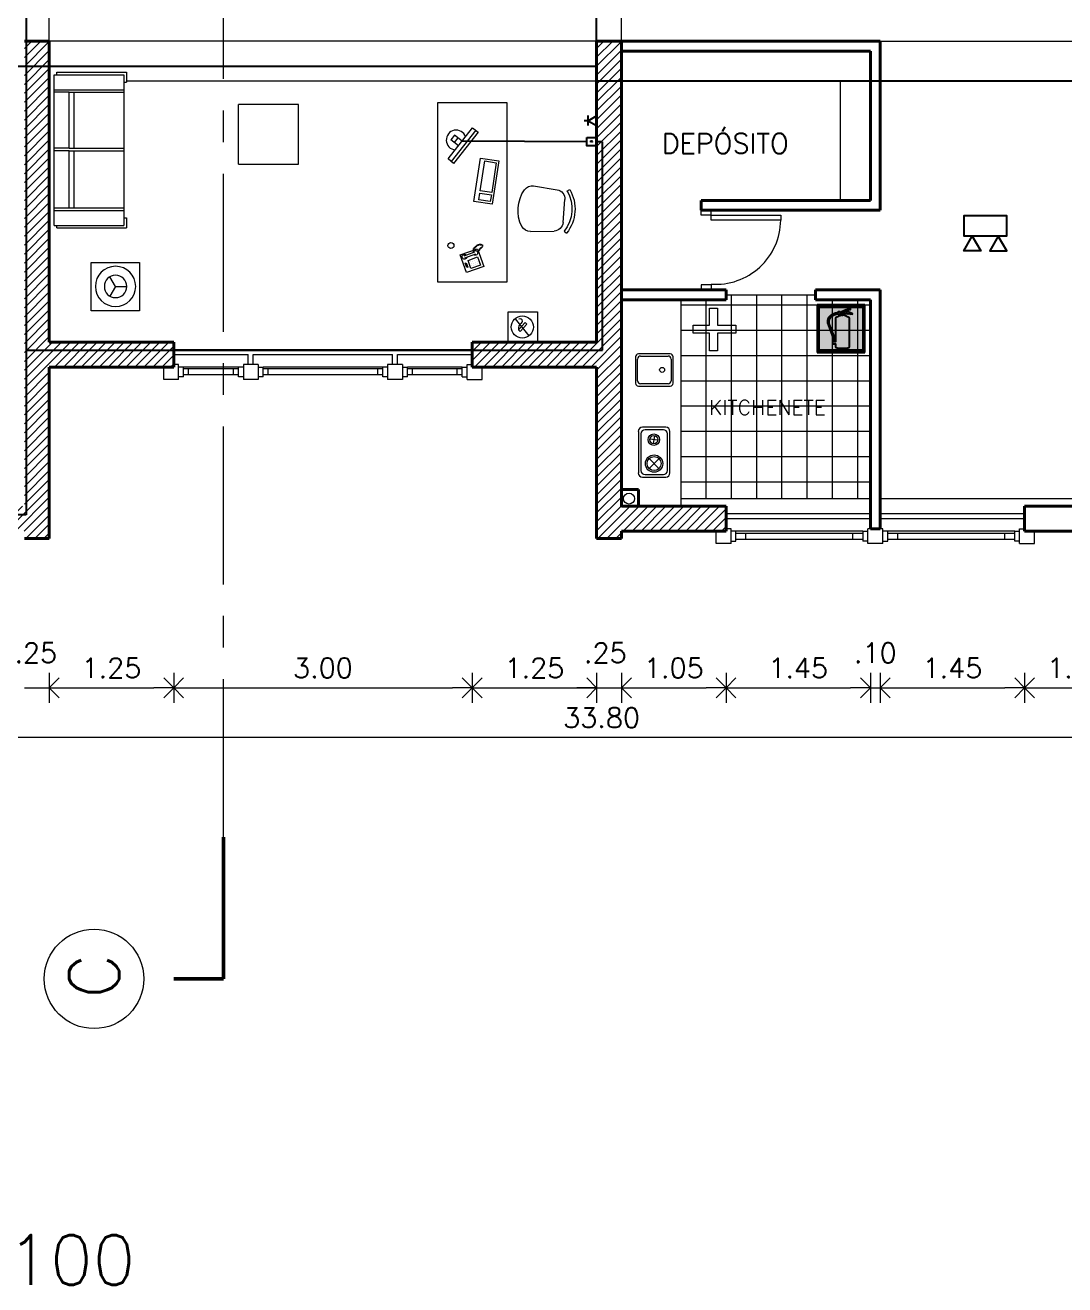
# Model space of a CAD drawing. Extents: x 1009 to 1343, y -172900 to 201.
# Drawn here: x 1215.04 to 1225.48, y 117.64 to 130.3 of the extents above; entities that cross this region are included whole.
import ezdxf

# ---------------------------------------------------------------- set-up
doc = ezdxf.new("R2010")
doc.units = 0
doc.header["$LTSCALE"] = 0.5
doc.linetypes.add('CENTER', pattern=[50.8, 31.75, -6.35, 6.35, -6.35])
doc.layers.get('0').update_dxf_attribs({"linetype": 'CONTINUOUS'})
doc.layers.get('Defpoints').update_dxf_attribs({"linetype": 'CONTINUOUS'})
for name, color, linetype, lineweight in [('Acotaciones', 9, 'CONTINUOUS', 9), ('Carpintería', 55, 'CONTINUOUS', 20), ('Detalles .05', 243, 'CONTINUOUS', 5), ('Detalles 01', 8, 'CONTINUOUS', 9), ('Equipamiento fijo', 31, 'CONTINUOUS', 13), ('Equipamiento movil', 33, 'CONTINUOUS', 9), ('EQUIPO DE EMERGENCIA', 200, 'CONTINUOUS', 30), ('Muros corte', 7, 'CONTINUOUS', 40), ('Punta 015', 64, 'CONTINUOUS', 13), ('Punta 02', 11, 'CONTINUOUS', 20), ('Punta 05', 52, 'CONTINUOUS', 50), ('Sist. contra incendio', 1, 'CONTINUOUS', 18), ('Tratamiento pisos', 251, 'CONTINUOUS', 9)]:
    doc.layers.add(name, color=color, linetype=linetype, lineweight=lineweight)
for name, color, linetype in [('Cableado', 100, 'CONTINUOUS'), ('Electricidad', 50, 'CONTINUOUS'), ('GCI-LUZ DE EMERG.LUZ ESTROBOSCOPICA', 12, 'CONTINUOUS'), ('MARCO_FONDO_NEGRO', 7, 'CONTINUOUS'), ('SEÑAL_FONDO_FIGURAS', 254, 'CONTINUOUS'), ('SEÑAL_FONDO_ROJO', 242, 'CONTINUOUS')]:
    doc.layers.add(name, color=color, linetype=linetype)
doc.styles.add('Texto 1.5 mm', font='simplex.shx', dxfattribs={"height": 0.15})
doc.styles.add('Texto 2 mm', font='simplex.shx', dxfattribs={"height": 0.2})
doc.styles.add('Texto 5 mm', font='simplex.shx', dxfattribs={"height": 0.5})
doc.dimstyles.new('Primera línea', dxfattribs={"dimscale": 0, "dimtxt": 0.2, "dimasz": 0.2, "dimexe": 0.15, "dimexo": 0, "dimgap": 0.1, "dimtad": 1, "dimzin": 4, "dimdsep": 46, "dimtxsty": 'Texto 2 mm', "dimblk": 'OPEN90', "dimcen": 2.5, "dimclrd": 256, "dimclre": 256, "dimclrt": 256, "dimadec": 0, "dimazin": 0, "dimtfac": 1, "dimtmove": 2, "dimatfit": 3, "dimldrblk": 'OPEN90', "dimfxl": 1, "dimtolj": 1, "dimtzin": 0, "dimlwd": -1, "dimlwe": -1, "dimarcsym": 0})
doc.dimstyles.new('Segunda línea', dxfattribs={"dimscale": 0, "dimtxt": 0.2, "dimasz": 0.2, "dimexe": 0.15, "dimexo": 0.5, "dimgap": 0.1, "dimtad": 1, "dimzin": 4, "dimdsep": 46, "dimtxsty": 'Texto 2 mm', "dimblk": 'OPEN90', "dimcen": 2.5, "dimclrd": 256, "dimclre": 256, "dimclrt": 256, "dimadec": 0, "dimazin": 0, "dimtfac": 1, "dimtmove": 2, "dimatfit": 3, "dimldrblk": 'OPEN90', "dimfxl": 1, "dimtolj": 1, "dimtzin": 0, "dimlwd": -1, "dimlwe": -1, "dimarcsym": 0})
pattern_1 = [(45, (50.08303, 12.939285), (-0.0449012806, 0.0449012806), [])]

# ---------------------------------------------------------------- blocks, each defined once
blk = doc.blocks.new('Velador planta')
for q in [(-4.33, 2.5), (4.33, 2.5), (0, -5)]:
    blk.add_line((0, 0), q)
for radius in [9, 5]:
    blk.add_circle((0, 0), radius)
blk = doc.blocks.new('TELEFONO')
at = {"layer": 'Detalles .05'}
for p, q in [((0.139, 0.134), (-0.098, 0.134)), ((-0.098, 0.134), (-0.098, -0.099)), ((-0.071, 0.089), (-0.071, -0.055)), ((-0.043, 0.089), (-0.043, -0.055)), ((0.108, 0.063), (0, 0.063)), ((0, 0.063), (0, -0.063)), ((0.081, 0.108), (0.023, 0.108)), ((0.023, 0.108), (0.023, 0.094)), ((0.023, 0.094), (0.081, 0.094)), ((0.027, 0.041), (0.027, 0.041)), ((0.027, 0.014), (0.027, 0.014)), ((0.054, 0.041), (0.054, 0.041)), ((0.054, 0.014), (0.054, 0.014)), ((0.081, 0.094), (0.081, 0.108)), ((0.081, 0.041), (0.081, 0.041)), ((0.081, 0.014), (0.081, 0.014)), ((0.108, -0.063), (0.108, 0.063)), ((0.139, -0.099), (0.139, 0.134)), ((-0.129, -0.104), (-0.147, -0.11)), ((-0.129, -0.116), (-0.147, -0.121)), ((-0.129, -0.127), (-0.147, -0.133)), ((-0.129, -0.139), (-0.147, -0.145)), ((-0.124, -0.093), (-0.141, -0.098)), ((-0.124, -0.15), (-0.141, -0.156)), ((-0.118, -0.081), (-0.135, -0.087)), ((-0.112, -0.07), (-0.129, -0.075)), ((-0.106, -0.058), (-0.124, -0.064)), ((-0.101, -0.047), (-0.118, -0.052)), ((-0.089, -0.156), (-0.106, -0.162)), ((-0.083, -0.145), (-0.101, -0.15)), ((-0.098, -0.099), (0.139, -0.099)), ((-0.078, -0.133), (-0.095, -0.139)), ((-0.072, -0.121), (-0.089, -0.127)), ((-0.067, -0.083), (-0.078, -0.116)), ((0, -0.063), (0.108, -0.063)), ((0.027, -0.013), (0.027, -0.013)), ((0.027, -0.04), (0.027, -0.04)), ((0.054, -0.013), (0.054, -0.013)), ((0.054, -0.04), (0.054, -0.04)), ((0.081, -0.013), (0.081, -0.013)), ((0.081, -0.04), (0.081, -0.04)), ((-0.118, -0.162), (-0.135, -0.168)), ((-0.104, -0.17), (-0.122, -0.176))]:
    blk.add_line(p, q, dxfattribs=at)
for centre, start, end in [((-0.057, 0.089), 298.4915, 241.5085), ((-0.057, -0.055), 118.4915, 61.5085)]:
    blk.add_arc(centre, 0.0302, start, end, dxfattribs=at)
blk = doc.blocks.new('RECTANG')
for p, q in [((1, 1), (0, 1)), ((0, 1), (0, 0)), ((1, 0), (1, 1)), ((0, 0), (1, 0))]:
    blk.add_line(p, q)
blk = doc.blocks.new('KEYBOARD', base_point=(60, 294))
for p, xscale, yscale, zscale in [((60, 294), 19, 8, 19), ((61, 295), 13, 5, 13), ((75, 295), 3, 5, 3)]:
    blk.add_blockref('RECTANG', p, dxfattribs=dict(xscale=xscale, yscale=yscale, zscale=zscale))
blk = doc.blocks.new('silla compu')
for p, q in [((-0.198, 0.131), (-0.215, -0.107)), ((0.255, 0.058), (0.197, -0.173)), ((-0.225, -0.207), (-0.247, -0.23)), ((0.092, -0.242), (-0.137, -0.206)), ((0.175, -0.271), (0.188, -0.3))]:
    blk.add_line(p, q)
for centre, radius, start, end in [((-0.105, 0.124), 0.0936, 112.4967, 175.8734), ((-0.005, -0.116), 0.354, 49.3107, 112.4967), ((0.175, 0.085), 0.0838, 341.6928, 53.5518), ((-0.122, -0.113), 0.0936, 175.8734, 260.9037), ((0.022, 0.055), 0.392, 226.6455, 295.1618), ((0.022, 0.055), 0.361, 226.6972, 295.1102), ((0.098, -0.138), 0.105, 266.1879, 340.6498)]:
    blk.add_arc(centre, radius, start, end)
blk = doc.blocks.new('_Open90')
at = {"color": 0, "linetype": 'ByBlock', "lineweight": -2}
for p, q in [((0, 0), (-1, 0)), ((-0.5, 0.5), (0, 0)), ((0, 0), (-0.5, -0.5))]:
    blk.add_line(p, q, dxfattribs=at)
blk = doc.blocks.new('*D283')
at = {"layer": 'Acotaciones', "transparency": 16777216}
for p, q in [((1215.279, 123.794), (1215.279, 123.494)), ((1216.529, 123.794), (1216.529, 123.494)), ((1215.479, 123.644), (1216.329, 123.644))]:
    blk.add_line(p, q, dxfattribs=at)
at = {"layer": 'Defpoints', "color": 0, "transparency": 16777216}
for p in [(1215.279, 123.794), (1216.529, 123.794), (1216.529, 123.644)]:
    blk.add_point(p, dxfattribs=at)
at = {"layer": 'Acotaciones', "transparency": 16777216, "xscale": 0.2, "yscale": 0.2, "zscale": 0.2, "rotation": 180}
blk.add_blockref('_Open90', (1215.279, 123.644), dxfattribs=at)
at = {"layer": 'Acotaciones', "transparency": 16777216, "xscale": 0.2, "yscale": 0.2, "zscale": 0.2}
blk.add_blockref('_Open90', (1216.529, 123.644), dxfattribs=at)
at = {"layer": 'Acotaciones', "transparency": 16777216, "insert": (1215.904, 123.844), "char_height": 0.2, "attachment_point": 5, "style": 'Texto 2 mm'}
blk.add_mtext('\\A1;1.25', dxfattribs=at)
blk = doc.blocks.new('*D284')
at = {"layer": 'Acotaciones', "transparency": 16777216}
for p, q in [((1216.529, 123.794), (1216.529, 123.494)), ((1219.529, 123.794), (1219.529, 123.494)), ((1216.729, 123.644), (1219.329, 123.644))]:
    blk.add_line(p, q, dxfattribs=at)
at = {"layer": 'Defpoints', "color": 0, "transparency": 16777216}
for p in [(1216.529, 123.794), (1219.529, 123.794), (1219.529, 123.644)]:
    blk.add_point(p, dxfattribs=at)
at = {"layer": 'Acotaciones', "transparency": 16777216, "xscale": 0.2, "yscale": 0.2, "zscale": 0.2, "rotation": 180}
blk.add_blockref('_Open90', (1216.529, 123.644), dxfattribs=at)
at = {"layer": 'Acotaciones', "transparency": 16777216, "xscale": 0.2, "yscale": 0.2, "zscale": 0.2}
blk.add_blockref('_Open90', (1219.529, 123.644), dxfattribs=at)
at = {"layer": 'Acotaciones', "transparency": 16777216, "insert": (1218.029, 123.844), "char_height": 0.2, "attachment_point": 5, "style": 'Texto 2 mm'}
blk.add_mtext('\\A1;3.00', dxfattribs=at)
blk = doc.blocks.new('*D285')
at = {"layer": 'Acotaciones', "transparency": 16777216}
for p, q in [((1219.529, 123.794), (1219.529, 123.494)), ((1220.779, 123.794), (1220.779, 123.494)), ((1219.729, 123.644), (1220.579, 123.644))]:
    blk.add_line(p, q, dxfattribs=at)
at = {"layer": 'Defpoints', "color": 0, "transparency": 16777216}
for p in [(1219.529, 123.794), (1220.779, 123.794), (1220.779, 123.644)]:
    blk.add_point(p, dxfattribs=at)
at = {"layer": 'Acotaciones', "transparency": 16777216, "xscale": 0.2, "yscale": 0.2, "zscale": 0.2, "rotation": 180}
blk.add_blockref('_Open90', (1219.529, 123.644), dxfattribs=at)
at = {"layer": 'Acotaciones', "transparency": 16777216, "xscale": 0.2, "yscale": 0.2, "zscale": 0.2}
blk.add_blockref('_Open90', (1220.779, 123.644), dxfattribs=at)
at = {"layer": 'Acotaciones', "transparency": 16777216, "insert": (1220.154, 123.844), "char_height": 0.2, "attachment_point": 5, "style": 'Texto 2 mm'}
blk.add_mtext('\\A1;1.25', dxfattribs=at)
blk = doc.blocks.new('*D286')
at = {"layer": 'Acotaciones', "transparency": 16777216}
for p, q in [((1221.029, 123.794), (1221.029, 123.494)), ((1222.079, 123.794), (1222.079, 123.494)), ((1221.229, 123.644), (1221.879, 123.644))]:
    blk.add_line(p, q, dxfattribs=at)
at = {"layer": 'Defpoints', "color": 0, "transparency": 16777216}
for p in [(1221.029, 123.794), (1222.079, 123.794), (1222.079, 123.644)]:
    blk.add_point(p, dxfattribs=at)
at = {"layer": 'Acotaciones', "transparency": 16777216, "xscale": 0.2, "yscale": 0.2, "zscale": 0.2, "rotation": 180}
blk.add_blockref('_Open90', (1221.029, 123.644), dxfattribs=at)
at = {"layer": 'Acotaciones', "transparency": 16777216, "xscale": 0.2, "yscale": 0.2, "zscale": 0.2}
blk.add_blockref('_Open90', (1222.079, 123.644), dxfattribs=at)
at = {"layer": 'Acotaciones', "transparency": 16777216, "insert": (1221.554, 123.844), "char_height": 0.2, "attachment_point": 5, "style": 'Texto 2 mm'}
blk.add_mtext('\\A1;1.05', dxfattribs=at)
blk = doc.blocks.new('*D287')
at = {"layer": 'Acotaciones', "transparency": 16777216}
for p, q in [((1222.079, 123.794), (1222.079, 123.494)), ((1223.529, 123.794), (1223.529, 123.494)), ((1222.279, 123.644), (1223.329, 123.644))]:
    blk.add_line(p, q, dxfattribs=at)
at = {"layer": 'Defpoints', "color": 0, "transparency": 16777216}
for p in [(1222.079, 123.794), (1223.529, 123.794), (1223.529, 123.644)]:
    blk.add_point(p, dxfattribs=at)
at = {"layer": 'Acotaciones', "transparency": 16777216, "xscale": 0.2, "yscale": 0.2, "zscale": 0.2, "rotation": 180}
blk.add_blockref('_Open90', (1222.079, 123.644), dxfattribs=at)
at = {"layer": 'Acotaciones', "transparency": 16777216, "xscale": 0.2, "yscale": 0.2, "zscale": 0.2}
blk.add_blockref('_Open90', (1223.529, 123.644), dxfattribs=at)
at = {"layer": 'Acotaciones', "transparency": 16777216, "insert": (1222.804, 123.844), "char_height": 0.2, "attachment_point": 5, "style": 'Texto 2 mm'}
blk.add_mtext('\\A1;1.45', dxfattribs=at)
blk = doc.blocks.new('*D288')
at = {"layer": 'Acotaciones', "transparency": 16777216}
for p, q in [((1223.629, 123.794), (1223.629, 123.494)), ((1225.079, 123.794), (1225.079, 123.494)), ((1223.829, 123.644), (1224.879, 123.644))]:
    blk.add_line(p, q, dxfattribs=at)
at = {"layer": 'Defpoints', "color": 0, "transparency": 16777216}
for p in [(1223.629, 123.794), (1225.079, 123.794), (1225.079, 123.644)]:
    blk.add_point(p, dxfattribs=at)
at = {"layer": 'Acotaciones', "transparency": 16777216, "xscale": 0.2, "yscale": 0.2, "zscale": 0.2, "rotation": 180}
blk.add_blockref('_Open90', (1223.629, 123.644), dxfattribs=at)
at = {"layer": 'Acotaciones', "transparency": 16777216, "xscale": 0.2, "yscale": 0.2, "zscale": 0.2}
blk.add_blockref('_Open90', (1225.079, 123.644), dxfattribs=at)
at = {"layer": 'Acotaciones', "transparency": 16777216, "insert": (1224.354, 123.844), "char_height": 0.2, "attachment_point": 5, "style": 'Texto 2 mm'}
blk.add_mtext('\\A1;1.45', dxfattribs=at)
blk = doc.blocks.new('*D289')
at = {"layer": 'Acotaciones', "transparency": 16777216}
for p, q in [((1225.079, 123.794), (1225.079, 123.494)), ((1226.129, 123.794), (1226.129, 123.494)), ((1225.279, 123.644), (1225.929, 123.644))]:
    blk.add_line(p, q, dxfattribs=at)
at = {"layer": 'Defpoints', "color": 0, "transparency": 16777216}
for p in [(1225.079, 123.794), (1226.129, 123.794), (1226.129, 123.644)]:
    blk.add_point(p, dxfattribs=at)
at = {"layer": 'Acotaciones', "transparency": 16777216, "xscale": 0.2, "yscale": 0.2, "zscale": 0.2, "rotation": 180}
blk.add_blockref('_Open90', (1225.079, 123.644), dxfattribs=at)
at = {"layer": 'Acotaciones', "transparency": 16777216, "xscale": 0.2, "yscale": 0.2, "zscale": 0.2}
blk.add_blockref('_Open90', (1226.129, 123.644), dxfattribs=at)
at = {"layer": 'Acotaciones', "transparency": 16777216, "insert": (1225.604, 123.844), "char_height": 0.2, "attachment_point": 5, "style": 'Texto 2 mm'}
blk.add_mtext('\\A1;1.05', dxfattribs=at)
blk = doc.blocks.new('*D296')
at = {"layer": 'Acotaciones', "transparency": 16777216}
for p, q in [((1203.929, 123.294), (1203.929, 122.994)), ((1237.729, 123.294), (1237.729, 122.994)), ((1237.529, 123.144), (1204.129, 123.144))]:
    blk.add_line(p, q, dxfattribs=at)
at = {"layer": 'Defpoints', "color": 0, "transparency": 16777216}
for p in [(1203.929, 123.794), (1237.729, 123.794), (1203.929, 123.144)]:
    blk.add_point(p, dxfattribs=at)
at = {"layer": 'Acotaciones', "transparency": 16777216, "xscale": 0.2, "yscale": 0.2, "zscale": 0.2, "rotation": 180}
blk.add_blockref('_Open90', (1203.929, 123.144), dxfattribs=at)
at = {"layer": 'Acotaciones', "transparency": 16777216, "xscale": 0.2, "yscale": 0.2, "zscale": 0.2}
blk.add_blockref('_Open90', (1237.729, 123.144), dxfattribs=at)
at = {"layer": 'Acotaciones', "transparency": 16777216, "insert": (1220.829, 123.344), "char_height": 0.2, "attachment_point": 5, "style": 'Texto 2 mm'}
blk.add_mtext('\\A1;33.80', dxfattribs=at)
blk = doc.blocks.new('A$C6C4A3897')
at = {"layer": 'SEÑAL_FONDO_FIGURAS'}
h = blk.add_hatch(color=256, dxfattribs=at)
h.paths.add_polyline_path([(2.147, -0.043), (0.043, -0.043), (0.043, -2.139), (2.147, -2.139)])
h.paths.add_polyline_path([(2.093, -2.085), (0.097, -2.085), (0.097, -0.097), (2.093, -0.097)], flags=16)
h.paths.add_polyline_path([(1.494, -1.856, -0.414214), (1.364, -1.986), (0.969, -1.986, -0.414214), (0.839, -1.856), (0.839, -1.789), (0.708, -1.789), (0.708, -1.699), (0.74, -1.699), (0.74, -1.664), (0.711, -1.664), (0.711, -1.576), (0.743, -1.576, 0.083884), (0.693, -1.404), (0.5, -0.898, -0.214308), (0.523, -0.578, -0.167733), (0.738, -0.417, -0.097156), (0.97, -0.351), (0.97, -0.321), (1.058, -0.321), (1.058, -0.351), (1.087, -0.351, -0.303754), (1.167, -0.298, -0.115313), (1.528, -0.185), (1.53, -0.211, 0.177163), (1.266, -0.329, -0.189272), (1.622, -0.41), (1.592, -0.419, 0.309273), (1.561, -0.409), (1.517, -0.422, 0.291679), (1.46, -0.396), (1.418, -0.408, 0.202341), (1.342, -0.393), (1.3, -0.404, 0.390383), (1.254, -0.384, -0.914616), (1.082, -0.399), (1.058, -0.399), (1.058, -0.429), (0.97, -0.429), (0.97, -0.404, 0.074097), (0.777, -0.461, 0.17086), (0.577, -0.631, 0.207162), (0.599, -0.983), (0.763, -1.4, -0.083589), (0.794, -1.576), (0.817, -1.576), (0.817, -1.664), (0.792, -1.664), (0.792, -1.699), (0.839, -1.699), (0.839, -0.631, -0.204768), (1.051, -0.505, 0.117351), (1.082, -0.431, 0.582578), (1.251, -0.433, 0.113638), (1.282, -0.505, -0.204768), (1.494, -0.631)], flags=0)
h.paths.add_polyline_path([(1.184, -0.438), (1.167, -0.358), (1.151, -0.438, -6.735071)], flags=0)
at = {"layer": 'SEÑAL_FONDO_ROJO'}
h = blk.add_hatch(color=256, dxfattribs=at)
h.paths.add_polyline_path([(2.093, -0.097), (0.097, -0.097), (0.097, -2.085), (2.093, -2.085)])
h.paths.add_polyline_path([(1.494, -1.856, -0.414214), (1.364, -1.986), (0.969, -1.986, -0.414214), (0.839, -1.856), (0.839, -1.789), (0.708, -1.789), (0.708, -1.699), (0.74, -1.699), (0.74, -1.664), (0.711, -1.664), (0.711, -1.576), (0.743, -1.576, 0.083884), (0.693, -1.404), (0.5, -0.898, -0.214308), (0.523, -0.578, -0.167733), (0.738, -0.417, -0.097156), (0.97, -0.351), (0.97, -0.321), (1.058, -0.321), (1.058, -0.351), (1.087, -0.351, -0.303754), (1.167, -0.298, -0.115313), (1.528, -0.185), (1.53, -0.211, 0.177163), (1.266, -0.329, -0.189272), (1.622, -0.41), (1.592, -0.419, 0.309273), (1.561, -0.409), (1.517, -0.422, 0.291679), (1.46, -0.396), (1.418, -0.408, 0.202341), (1.342, -0.393), (1.3, -0.404, 0.390383), (1.254, -0.384, -0.914616), (1.082, -0.399), (1.058, -0.399), (1.058, -0.429), (0.97, -0.429), (0.97, -0.404, 0.074097), (0.777, -0.461, 0.17086), (0.577, -0.631, 0.207162), (0.599, -0.983), (0.763, -1.4, -0.083589), (0.794, -1.576), (0.817, -1.576), (0.817, -1.664), (0.792, -1.664), (0.792, -1.699), (0.839, -1.699), (0.839, -0.631, -0.204768), (1.051, -0.505, 0.117351), (1.082, -0.431, 0.582578), (1.251, -0.433, 0.113638), (1.282, -0.505, -0.204768), (1.494, -0.631)], flags=16)
h.paths.add_polyline_path([(1.184, -0.438), (1.167, -0.358), (1.151, -0.438, -6.735071)], flags=0)
at = {"layer": 'MARCO_FONDO_NEGRO'}
for p, q in [((2.191, 0), (0, 0)), ((0, 0), (0, -2.182)), ((2.191, -2.182), (2.191, 0)), ((0, -2.182), (2.191, -2.182))]:
    blk.add_line(p, q, dxfattribs=at)
at = {"layer": 'SEÑAL_FONDO_FIGURAS'}
for points in [[(0.043, -2.139), (2.147, -2.139), (2.147, -0.043), (0.043, -0.043)], [(0.097, -2.085), (0.097, -0.097), (2.093, -0.097), (2.093, -2.085)]]:
    blk.add_lwpolyline(points, close=True, dxfattribs=at)
for points in [[(1.082, -0.431, -0.117351), (1.051, -0.505, 0.204768), (0.839, -0.631), (0.839, -1.699), (0.792, -1.699), (0.792, -1.664), (0.817, -1.664), (0.817, -1.576), (0.794, -1.576, 0.083589), (0.763, -1.4), (0.599, -0.983, -0.207162), (0.577, -0.631, -0.17086), (0.777, -0.461, -0.074097), (0.97, -0.404), (0.97, -0.429), (1.058, -0.429), (1.058, -0.399), (1.082, -0.399, 0.914616), (1.254, -0.384, -0.390383), (1.3, -0.404), (1.342, -0.393, -0.202341), (1.418, -0.408), (1.46, -0.396, -0.291679), (1.517, -0.422), (1.561, -0.409, -0.309273), (1.592, -0.419), (1.622, -0.41, 0.189272), (1.266, -0.329, -0.177163), (1.53, -0.211), (1.528, -0.185, 0.115313), (1.167, -0.298, 0.303754), (1.087, -0.351), (1.058, -0.351), (1.058, -0.321), (0.97, -0.321), (0.97, -0.351, 0.097156), (0.738, -0.417, 0.167733), (0.523, -0.578, 0.214308), (0.5, -0.898), (0.693, -1.404, -0.083884), (0.743, -1.576), (0.711, -1.576), (0.711, -1.664), (0.74, -1.664), (0.74, -1.699), (0.708, -1.699), (0.708, -1.789), (0.839, -1.789), (0.839, -1.856, 0.414214), (0.969, -1.986), (1.364, -1.986, 0.414214), (1.494, -1.856), (1.494, -0.631, 0.204768), (1.282, -0.505, -0.113638), (1.251, -0.433, -0.582578)], [(1.167, -0.358), (1.184, -0.438, 6.735071), (1.151, -0.438)]]:
    blk.add_lwpolyline(points, format="xyb", close=True, dxfattribs=at)
blk = doc.blocks.new('A$C04752EFD')
at = {"layer": 'GCI-LUZ DE EMERG.LUZ ESTROBOSCOPICA', "color": 1}
blk.add_lwpolyline([(-0.177, -0.173), (-0.177, 0), (0.177, 0), (0.177, -0.173)], close=True, dxfattribs=at)
at = {"layer": 'GCI-LUZ DE EMERG.LUZ ESTROBOSCOPICA'}
for points in [[(0.177, -0.173), (-0.177, -0.173), (-0.177, 0), (0.177, 0)], [(-0.109, -0.173), (-0.038, -0.297), (-0.18, -0.297)], [(0.109, -0.173), (0.038, -0.297), (0.18, -0.297)]]:
    blk.add_lwpolyline(points, close=True, dxfattribs=at)

msp = doc.modelspace()

# ---------------------------------------------------------------- hatches: boundary and pattern name
at = {"layer": 'Detalles 01'}
h = msp.add_hatch(dxfattribs=at)
h.set_pattern_fill('ANSI31,_O', color=256, scale=0.02)
h.set_pattern_definition(pattern_1)
h.paths.add_polyline_path([(1215.029, 125.469), (1213.979, 125.469), (1213.979, 125.219), (1215.029, 125.219), (1215.029, 125.144), (1215.279, 125.144), (1215.279, 126.869), (1216.529, 126.869), (1216.529, 127.119), (1215.279, 127.119), (1215.279, 130.144), (1215.029, 130.144)])
h = msp.add_hatch(dxfattribs=at)
h.set_pattern_fill('ANSI31,_O', color=256, scale=0.02)
h.set_pattern_definition(pattern_1)
h.paths.add_polyline_path([(1221.029, 130.144), (1220.779, 130.144), (1220.779, 127.119), (1219.529, 127.119), (1219.529, 126.869), (1220.779, 126.869), (1220.779, 125.144), (1221.029, 125.144), (1221.029, 125.219), (1222.079, 125.219), (1222.079, 125.469), (1221.029, 125.469)])
at = {"layer": 'Tratamiento pisos'}
h = msp.add_hatch(dxfattribs=at)
h.set_pattern_fill('NET,_I', color=256, scale=0.08, angle=-90, style=2)
h.set_pattern_definition([(270, (110.88303, 12.93928), (0.254, -4e-17), []), (0, (110.88303, 12.93928), (6e-17, 0.254), [])])
h.paths.add_polyline_path([(1222.079, 127.594), (1222.079, 127.544), (1221.629, 127.544), (1221.629, 125.544), (1223.504, 125.544), (1223.529, 125.544), (1223.529, 127.544), (1222.979, 127.544), (1222.979, 127.594)])

# ---------------------------------------------------------------- linework, layer by layer
at = {"layer": 'Acotaciones'}
for p, q in [((1223.629, 123.794), (1223.629, 123.494)), ((1215.029, 123.644), (1215.529, 123.644)), ((1220.529, 123.644), (1221.029, 123.644)), ((1223.529, 123.644), (1223.629, 123.644))]:
    msp.add_line(p, q, dxfattribs=at)
at = {"layer": 'Cableado'}
for p, q in [((1215.046, 136.23), (1215.046, 129.744)), ((1215.046, 129.744), (1215.046, 127.037)), ((1220.679, 129.131), (1219.428, 129.14)), ((1220.839, 129.131), (1220.779, 129.131)), ((1220.839, 127.037), (1220.839, 129.131)), ((1215.046, 127.037), (1220.839, 127.037)), ((1215.046, 127.037), (1215.046, 125.383)), ((1215.046, 125.383), (1209.814, 125.383))]:
    msp.add_line(p, q, dxfattribs=at)
msp.add_lwpolyline([(1220.679, 129.177), (1220.779, 129.177), (1220.779, 129.093), (1220.679, 129.093)], close=True, dxfattribs=at)
at = {"layer": 'Carpintería'}
for p, q in [((1221.829, 128.394), (1221.829, 128.444)), ((1221.929, 128.394), (1221.829, 128.394)), ((1221.929, 128.394), (1221.929, 128.444)), ((1221.929, 128.344), (1221.929, 128.394)), ((1221.929, 128.394), (1222.629, 128.394)), ((1222.629, 128.394), (1222.629, 128.344)), ((1222.629, 128.344), (1221.929, 128.344)), ((1221.929, 127.694), (1221.829, 127.694)), ((1221.829, 127.694), (1221.829, 127.644)), ((1221.929, 127.694), (1221.929, 127.644)), ((1216.429, 126.744), (1216.429, 126.869)), ((1216.579, 126.894), (1216.529, 126.894)), ((1216.579, 126.744), (1216.579, 126.894)), ((1216.629, 126.869), (1216.579, 126.869)), ((1216.629, 126.769), (1216.629, 126.869)), ((1217.179, 126.769), (1217.179, 126.869)), ((1217.229, 126.869), (1217.179, 126.869)), ((1217.379, 126.894), (1217.229, 126.894)), ((1217.229, 126.894), (1217.229, 126.744)), ((1217.379, 126.894), (1217.379, 126.744)), ((1217.379, 126.869), (1217.429, 126.869)), ((1217.429, 126.769), (1217.429, 126.869)), ((1218.679, 126.869), (1218.629, 126.869)), ((1218.629, 126.769), (1218.629, 126.869)), ((1218.829, 126.894), (1218.679, 126.894)), ((1218.679, 126.894), (1218.679, 126.744)), ((1218.829, 126.894), (1218.829, 126.744)), ((1218.829, 126.869), (1218.879, 126.869)), ((1218.879, 126.769), (1218.879, 126.869)), ((1219.429, 126.769), (1219.429, 126.869)), ((1219.429, 126.869), (1219.479, 126.869)), ((1219.479, 126.744), (1219.479, 126.894)), ((1219.479, 126.894), (1219.529, 126.894)), ((1219.629, 126.744), (1219.629, 126.869)), ((1216.579, 126.744), (1216.429, 126.744)), ((1216.629, 126.769), (1216.579, 126.769)), ((1217.179, 126.849), (1216.629, 126.849)), ((1217.179, 126.789), (1216.629, 126.789)), ((1216.679, 126.789), (1216.679, 126.849)), ((1217.129, 126.789), (1217.129, 126.849)), ((1217.229, 126.769), (1217.179, 126.769)), ((1217.379, 126.744), (1217.229, 126.744)), ((1217.429, 126.769), (1217.379, 126.769)), ((1218.629, 126.849), (1217.429, 126.849)), ((1218.629, 126.789), (1217.429, 126.789)), ((1217.479, 126.789), (1217.479, 126.849)), ((1218.579, 126.789), (1218.579, 126.849)), ((1218.679, 126.769), (1218.629, 126.769)), ((1218.829, 126.744), (1218.679, 126.744)), ((1218.879, 126.769), (1218.829, 126.769)), ((1219.429, 126.849), (1218.879, 126.849)), ((1219.429, 126.789), (1218.879, 126.789)), ((1218.929, 126.789), (1218.929, 126.849)), ((1219.379, 126.789), (1219.379, 126.849)), ((1219.429, 126.769), (1219.479, 126.769)), ((1219.479, 126.744), (1219.629, 126.744)), ((1221.979, 125.094), (1221.979, 125.219)), ((1222.129, 125.244), (1222.079, 125.244)), ((1222.129, 125.094), (1222.129, 125.244)), ((1222.179, 125.219), (1222.129, 125.219)), ((1222.179, 125.119), (1222.179, 125.219)), ((1223.454, 125.219), (1223.454, 125.119)), ((1223.454, 125.219), (1223.504, 125.219)), ((1223.504, 125.094), (1223.504, 125.244)), ((1223.529, 125.244), (1223.504, 125.244)), ((1223.654, 125.244), (1223.629, 125.244)), ((1223.654, 125.094), (1223.654, 125.244)), ((1223.704, 125.219), (1223.654, 125.219)), ((1223.704, 125.119), (1223.704, 125.219)), ((1224.979, 125.119), (1224.979, 125.219)), ((1224.979, 125.219), (1225.029, 125.219)), ((1225.029, 125.094), (1225.029, 125.244)), ((1225.029, 125.244), (1225.079, 125.244)), ((1225.179, 125.094), (1225.179, 125.219)), ((1222.129, 125.094), (1221.979, 125.094)), ((1222.129, 125.119), (1222.179, 125.119)), ((1222.179, 125.199), (1223.454, 125.199)), ((1222.179, 125.139), (1223.454, 125.139)), ((1222.279, 125.139), (1222.279, 125.199)), ((1223.354, 125.139), (1223.354, 125.199)), ((1223.504, 125.119), (1223.454, 125.119)), ((1223.654, 125.094), (1223.504, 125.094)), ((1223.654, 125.119), (1223.704, 125.119)), ((1223.704, 125.199), (1224.979, 125.199)), ((1223.704, 125.139), (1224.979, 125.139)), ((1223.804, 125.139), (1223.804, 125.199)), ((1224.879, 125.139), (1224.879, 125.199)), ((1225.029, 125.119), (1224.979, 125.119)), ((1225.029, 125.094), (1225.179, 125.094))]:
    msp.add_line(p, q, dxfattribs=at)
at = {"layer": 'Detalles 01', "linetype": 'CENTER', "ltscale": 0.1}
msp.add_line((1217.029, 122.144), (1217.029, 132.653), dxfattribs=at)
at = {"layer": 'Detalles 01'}
for p, q in [((1216.529, 127.044), (1219.529, 127.044)), ((1216.529, 126.994), (1217.279, 126.994)), ((1217.279, 126.894), (1217.279, 126.994)), ((1217.329, 126.894), (1217.329, 126.994)), ((1217.329, 126.994), (1218.729, 126.994)), ((1218.729, 126.894), (1218.729, 126.994)), ((1218.779, 126.894), (1218.779, 126.994)), ((1218.779, 126.994), (1219.529, 126.994)), ((1217.179, 126.869), (1216.629, 126.869)), ((1218.629, 126.869), (1217.429, 126.869)), ((1219.429, 126.869), (1218.879, 126.869)), ((1223.529, 125.394), (1222.079, 125.394)), ((1225.079, 125.394), (1223.629, 125.394)), ((1223.529, 125.344), (1222.079, 125.344)), ((1223.454, 125.219), (1222.179, 125.219)), ((1225.079, 125.344), (1223.629, 125.344)), ((1224.979, 125.219), (1223.704, 125.219))]:
    msp.add_line(p, q, dxfattribs=at)
msp.add_circle((1221.104, 125.546), 0.055, dxfattribs=at)
msp.add_arc((1221.974, 128.355), 0.655, 266.0418, 359.1031, dxfattribs=at)
at = {"layer": 'Electricidad'}
for p, q in [((1220.779, 129.894), (1220.779, 131.744)), ((1209.854, 129.894), (1220.779, 129.894)), ((1220.776, 129.395), (1220.776, 129.894)), ((1220.779, 129.744), (1226.404, 129.744)), ((1220.695, 129.343), (1220.655, 129.343)), ((1220.695, 129.295), (1220.695, 129.396)), ((1220.695, 129.343), (1220.776, 129.395)), ((1220.695, 129.343), (1220.776, 129.295))]:
    msp.add_line(p, q, dxfattribs=at)
msp.add_lwpolyline([(1220.776, 129.395), (1220.776, 129.295)], dxfattribs=at)
at = {"layer": 'Equipamiento fijo'}
for p, q in [((1223.229, 129.744), (1221.029, 129.744)), ((1223.229, 128.544), (1223.229, 129.744)), ((1221.629, 125.469), (1221.629, 127.544))]:
    msp.add_line(p, q, dxfattribs=at)
at = {"layer": 'Equipamiento movil', "ltscale": 0.009}
for p, q in [((1215.329, 128.293), (1215.329, 129.806)), ((1215.329, 129.806), (1216.029, 129.806)), ((1215.354, 129.831), (1216.054, 129.831)), ((1215.354, 129.806), (1215.354, 129.831)), ((1216.029, 129.806), (1216.029, 129.656)), ((1216.054, 129.831), (1216.054, 129.731)), ((1215.329, 129.656), (1216.029, 129.656)), ((1216.029, 129.731), (1216.054, 129.731)), ((1216.029, 129.656), (1216.029, 128.293)), ((1215.479, 129.631), (1215.329, 129.631)), ((1215.479, 129.068), (1215.479, 129.631)), ((1215.479, 129.631), (1216.029, 129.631)), ((1215.529, 129.068), (1215.529, 129.631)), ((1215.479, 129.068), (1215.329, 129.068)), ((1215.479, 129.043), (1215.329, 129.043)), ((1215.479, 129.068), (1216.029, 129.068)), ((1215.479, 129.068), (1216.029, 129.068)), ((1215.479, 129.043), (1216.029, 129.043)), ((1215.479, 128.468), (1215.479, 129.043)), ((1215.529, 128.468), (1215.529, 129.043)), ((1215.329, 128.468), (1216.029, 128.468)), ((1215.329, 128.443), (1216.029, 128.443)), ((1216.029, 128.443), (1216.029, 128.293)), ((1215.329, 128.293), (1216.029, 128.293)), ((1215.354, 128.268), (1215.354, 128.293)), ((1215.354, 128.268), (1216.054, 128.268)), ((1216.029, 128.368), (1216.054, 128.368)), ((1216.054, 128.368), (1216.054, 128.268))]:
    msp.add_line(p, q, dxfattribs=at)
at = {"layer": 'Equipamiento movil'}
for p, q in [((1219.179, 129.525), (1219.179, 127.725)), ((1219.879, 129.525), (1219.179, 129.525)), ((1219.879, 127.725), (1219.879, 129.525)), ((1217.782, 129.509), (1217.182, 129.509)), ((1217.182, 128.909), (1217.182, 129.509)), ((1217.782, 128.909), (1217.782, 129.509)), ((1219.286, 128.96), (1219.533, 129.274)), ((1219.533, 129.274), (1219.588, 129.231)), ((1219.351, 129.201), (1219.314, 129.154)), ((1219.391, 129.093), (1219.314, 129.154)), ((1219.565, 129.249), (1219.318, 128.935)), ((1219.588, 129.231), (1219.341, 128.916)), ((1219.428, 129.14), (1219.351, 129.201)), ((1219.352, 129.124), (1219.389, 129.171)), ((1217.182, 128.909), (1217.782, 128.909)), ((1219.341, 128.916), (1219.286, 128.96)), ((1215.701, 127.435), (1215.701, 127.921)), ((1215.701, 127.921), (1216.187, 127.921)), ((1216.187, 127.921), (1216.187, 127.435)), ((1219.179, 127.725), (1219.879, 127.725)), ((1216.187, 127.435), (1215.701, 127.435)), ((1221.518, 127.001), (1221.199, 127.001)), ((1221.169, 126.971), (1221.169, 126.706)), ((1221.19, 126.731), (1221.19, 126.949)), ((1221.22, 126.979), (1221.496, 126.979)), ((1221.526, 126.949), (1221.526, 126.731)), ((1221.548, 126.706), (1221.548, 126.971)), ((1221.199, 126.676), (1221.518, 126.676)), ((1221.496, 126.701), (1221.22, 126.701)), ((1221.474, 126.264), (1221.239, 126.264)), ((1221.449, 126.239), (1221.265, 126.239)), ((1221.198, 126.222), (1221.198, 125.804)), ((1221.223, 126.197), (1221.223, 125.829)), ((1221.395, 126.133), (1221.314, 126.145)), ((1221.36, 126.179), (1221.348, 126.098)), ((1221.49, 126.013), (1221.49, 126.197)), ((1221.515, 126.013), (1221.515, 126.222)), ((1221.49, 125.829), (1221.49, 126.013)), ((1221.515, 125.804), (1221.515, 126.013)), ((1221.405, 125.848), (1221.306, 125.948)), ((1221.306, 125.849), (1221.406, 125.948)), ((1221.239, 125.762), (1221.474, 125.762)), ((1221.265, 125.788), (1221.449, 125.788))]:
    msp.add_line(p, q, dxfattribs=at)
for centre, radius in [((1219.315, 128.09), 0.03), ((1221.437, 126.84), 0.0252), ((1221.354, 126.139), 0.0577), ((1221.354, 126.139), 0.041), ((1221.356, 125.898), 0.0871), ((1221.356, 125.898), 0.0703)]:
    msp.add_circle(centre, radius, dxfattribs=at)
for centre, radius, start, end in [((1219.368, 129.15), 0.1, 19.6916, 263.9196), ((1221.199, 126.971), 0.03, 90, 180), ((1221.518, 126.971), 0.03, 0, 90), ((1221.22, 126.949), 0.03, 90, 180), ((1221.496, 126.949), 0.03, 0, 90), ((1221.199, 126.706), 0.03, 180, 270), ((1221.22, 126.731), 0.03, 180, 270), ((1221.496, 126.731), 0.03, 270, 360), ((1221.518, 126.706), 0.03, 270, 360), ((1221.239, 126.222), 0.0418, 90, 180), ((1221.265, 126.197), 0.0418, 90, 180), ((1221.449, 126.197), 0.0418, 0, 90), ((1221.474, 126.222), 0.0418, 0, 90), ((1221.239, 125.804), 0.0418, 180, 270), ((1221.265, 125.829), 0.0418, 180, 270), ((1221.449, 125.829), 0.0418, 270, 0), ((1221.474, 125.804), 0.0418, 270, 0)]:
    msp.add_arc(centre, radius, start, end, dxfattribs=at)
at = {"layer": 'Muros corte'}
for p, q in [((1215.029, 130.144), (1215.279, 130.144)), ((1215.279, 127.119), (1215.279, 130.144)), ((1220.779, 130.144), (1220.779, 127.119)), ((1223.629, 130.144), (1220.779, 130.144)), ((1221.029, 130.144), (1221.029, 125.469)), ((1223.529, 130.044), (1221.029, 130.044)), ((1223.529, 128.544), (1223.529, 130.044)), ((1223.629, 128.444), (1223.629, 130.144)), ((1223.529, 128.544), (1221.829, 128.544)), ((1221.829, 128.444), (1221.829, 128.544)), ((1223.629, 128.444), (1221.829, 128.444)), ((1222.079, 127.644), (1221.029, 127.644)), ((1222.079, 127.544), (1222.079, 127.644)), ((1223.629, 127.644), (1222.979, 127.644)), ((1222.979, 127.544), (1222.979, 127.644)), ((1223.629, 125.244), (1223.629, 127.644)), ((1222.079, 127.544), (1221.029, 127.544)), ((1223.529, 127.544), (1222.979, 127.544)), ((1223.529, 125.244), (1223.529, 127.544)), ((1215.279, 127.119), (1216.529, 127.119)), ((1216.529, 127.119), (1216.529, 126.869)), ((1219.529, 126.869), (1219.529, 127.119)), ((1220.779, 127.119), (1219.529, 127.119)), ((1215.279, 126.869), (1216.529, 126.869)), ((1215.279, 125.144), (1215.279, 126.869)), ((1220.779, 126.869), (1219.529, 126.869)), ((1220.779, 126.869), (1220.779, 125.144)), ((1221.029, 125.639), (1221.199, 125.639)), ((1221.199, 125.469), (1221.199, 125.639)), ((1222.079, 125.469), (1221.029, 125.469)), ((1222.079, 125.219), (1222.079, 125.469)), ((1226.129, 125.469), (1225.079, 125.469)), ((1225.079, 125.219), (1225.079, 125.469)), ((1222.079, 125.219), (1221.029, 125.219)), ((1221.029, 125.219), (1221.029, 125.144)), ((1223.629, 125.244), (1223.529, 125.244)), ((1226.129, 125.219), (1225.079, 125.219)), ((1215.279, 125.144), (1215.029, 125.144)), ((1221.029, 125.144), (1220.779, 125.144))]:
    msp.add_line(p, q, dxfattribs=at)
at = {"layer": 'Punta 02'}
msp.add_circle((1215.729, 120.719), 0.5, dxfattribs=at)
at = {"layer": 'Punta 05'}
for p, q in [((1217.029, 122.144), (1217.029, 120.719)), ((1217.029, 120.719), (1216.529, 120.719))]:
    msp.add_line(p, q, dxfattribs=at)
at = {"layer": 'Sist. contra incendio'}
for p, q in [((1221.914, 127.288), (1221.914, 127.46)), ((1221.914, 127.46), (1221.993, 127.46)), ((1221.993, 127.46), (1221.993, 127.288)), ((1219.959, 127.352), (1220.098, 127.182)), ((1221.748, 127.288), (1221.914, 127.288)), ((1221.748, 127.209), (1221.748, 127.288)), ((1221.993, 127.288), (1222.177, 127.288)), ((1222.177, 127.288), (1222.177, 127.209)), ((1221.914, 127.209), (1221.748, 127.209)), ((1221.914, 127.032), (1221.914, 127.209)), ((1222.177, 127.209), (1221.993, 127.209)), ((1221.993, 127.209), (1221.993, 127.032)), ((1221.993, 127.032), (1221.914, 127.032))]:
    msp.add_line(p, q, dxfattribs=at)
at = {"layer": 'Sist. contra incendio', "color": 0}
for points in [[(1219.89, 127.425), (1220.183, 127.425), (1220.183, 127.119), (1219.89, 127.119)], [(1220.011, 127.227), (1219.994, 127.242), (1220.06, 127.317), (1220.077, 127.301)]]:
    msp.add_lwpolyline(points, close=True, dxfattribs=at)
at = {"layer": 'Sist. contra incendio'}
msp.add_circle((1220.032, 127.271), 0.111, dxfattribs=at)
at = {"layer": 'Sist. contra incendio', "color": 0}
for centre, radius, start, end in [((1220.052, 127.257), 0.0596, 117.3995, 194.4218), ((1220.011, 127.329), 0.0234, 303.3783, 123.3783)]:
    msp.add_arc(centre, radius, start, end, dxfattribs=at)
at = {"layer": 'Tratamiento pisos'}
for p, q in [((1215.279, 130.144), (1215.279, 131.744)), ((1220.779, 130.144), (1220.779, 131.744)), ((1221.029, 130.144), (1221.029, 131.744)), ((1220.779, 130.144), (1215.279, 130.144)), ((1223.629, 130.144), (1226.129, 130.144)), ((1216.054, 129.744), (1220.779, 129.744)), ((1223.629, 129.744), (1226.129, 129.744)), ((1222.079, 127.594), (1222.979, 127.594)), ((1223.529, 125.544), (1221.629, 125.544)), ((1226.129, 125.544), (1223.629, 125.544))]:
    msp.add_line(p, q, dxfattribs=at)

# ---------------------------------------------------------------- block references
at = {"ltscale": 0.25, "xscale": 0.2188867180677789, "yscale": 0.2188867180677789, "zscale": 0.2188867180677789}
msp.add_blockref('A$C6C4A3897', (1222.994, 127.493), dxfattribs=at)
at = {"layer": 'Detalles .05', "xscale": -0.8, "yscale": 0.8, "zscale": 0.8, "rotation": 109.5246331456692}
msp.add_blockref('TELEFONO', (1219.534, 127.958), dxfattribs=at)
at = {"layer": 'Equipamiento movil'}
for name, p, xscale, yscale, zscale, rotation in [('KEYBOARD', (1219.796, 128.942), -0.02326153846132684, 0.02326153846151868, 0.02326153846153847, 81.42196533294214), ('Velador planta', (1215.945, 127.679), -0.0225, 0.0225, 0.0225, 90)]:
    msp.add_blockref(name, p, dxfattribs=dict(at, xscale=xscale, yscale=yscale, zscale=zscale, rotation=rotation))
at = {"layer": 'Equipamiento movil', "xscale": -1, "rotation": 76.81788753903423}
msp.add_blockref('silla compu', (1220.228, 128.466), dxfattribs=at)
at = {"layer": 'EQUIPO DE EMERGENCIA', "xscale": 1.200000000000045, "yscale": 1.200000000000045, "zscale": 1.200000000000045}
msp.add_blockref('A$C04752EFD', (1224.683, 128.393), dxfattribs=at)

# ---------------------------------------------------------------- texts
at = {"layer": 'Acotaciones', "char_height": 0.2, "attachment_point": 5, "style": 'Texto 2 mm'}
for s, insert in [('.25', (1215.143, 123.995)), ('.25', (1220.866, 123.995)), ('\\A1;.10', (1223.579, 123.995))]:
    msp.add_mtext(s, dxfattribs=dict(at, insert=insert))
at = {"layer": 'Cableado', "insert": (1220.711, 129.144), "char_height": 0.0159, "attachment_point": 1, "style": 'Texto 5 mm'}
msp.add_mtext_dynamic_manual_height_columns('RS', width=19.34546, gutter_width=2.5, heights=[0], dxfattribs=at)
at = {"layer": 'Punta 015', "insert": (1221.906, 126.387), "char_height": 0.15, "width": 1.38855, "attachment_point": 7, "style": 'Texto 1.5 mm'}
msp.add_mtext('KITCHENETE', dxfattribs=at)
at = {"layer": 'Punta 02', "insert": (1221.432, 129.016), "char_height": 0.2, "width": 1.41809, "attachment_point": 7, "style": 'Texto 2 mm'}
msp.add_mtext('DEPÓSITO', dxfattribs=at)
at = {"layer": 'Punta 05', "insert": (1215.98, 120.522), "char_height": 0.5, "width": 0.3999, "attachment_point": 7, "rotation": 90, "style": 'Texto 5 mm'}
msp.add_mtext('C', dxfattribs=at)
at = {"layer": 'Punta 05', "insert": (1203.93, 118.144), "char_height": 0.5, "width": 14.40563, "attachment_point": 1, "style": 'Texto 5 mm'}
msp.add_mtext('PLANTA TERCER PISO - Esc.: 1:100', dxfattribs=at)

# ---------------------------------------------------------------- dimensions: what is measured, and where the dimension line sits
at = {"layer": 'Acotaciones'}
for base, p1, p2, dimstyle, picture, middle in [((1216.529, 123.644), (1215.279, 123.794), (1216.529, 123.794), 'Primera línea', '*D283', (1215.904, 123.844)), ((1219.529, 123.644), (1216.529, 123.794), (1219.529, 123.794), 'Primera línea', '*D284', (1218.029, 123.844)), ((1220.779, 123.644), (1219.529, 123.794), (1220.779, 123.794), 'Primera línea', '*D285', (1220.154, 123.844)), ((1222.079, 123.644), (1221.029, 123.794), (1222.079, 123.794), 'Primera línea', '*D286', (1221.554, 123.844)), ((1223.529, 123.644), (1222.079, 123.794), (1223.529, 123.794), 'Primera línea', '*D287', (1222.804, 123.844)), ((1225.079, 123.644), (1223.629, 123.794), (1225.079, 123.794), 'Primera línea', '*D288', (1224.354, 123.844)), ((1226.129, 123.644), (1225.079, 123.794), (1226.129, 123.794), 'Primera línea', '*D289', (1225.604, 123.844)), ((1203.929, 123.144), (1237.729, 123.794), (1203.929, 123.794), 'Segunda línea', '*D296', (1220.829, 123.344))]:
    dim = msp.add_linear_dim(base=base, p1=p1, p2=p2, dimstyle=dimstyle, override={"dimscale": 1}, dxfattribs=at)
    dim.commit()
    dim.dimension.update_dxf_attribs({"geometry": picture, "text_midpoint": middle})

doc.saveas('drawing.dxf')
